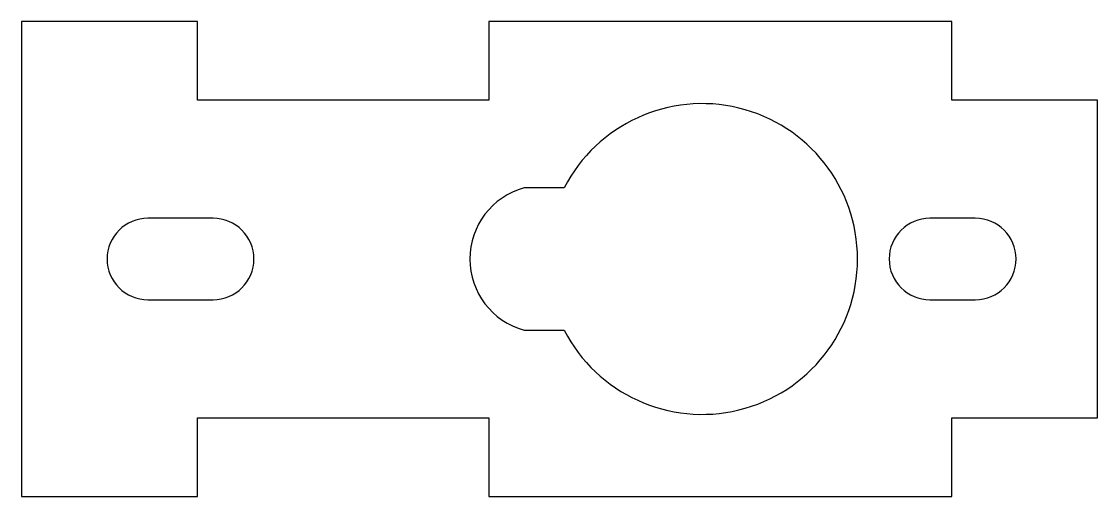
# Model space of a CAD drawing. Extents: x 73.2 to 114, y -31 to -13.
import ezdxf

# ---------------------------------------------------------------- set-up
doc = ezdxf.new("R2010")
doc.units = 0
doc.layers.add('DEFAULT', color=7, linetype='CONTINUOUS')

msp = doc.modelspace()

# ---------------------------------------------------------------- linework, layer by layer
at = {"layer": 'DEFAULT'}
msp.add_lwpolyline([(113.953, -28), (113.953, -16), (108.446, -16), (108.446, -13.021), (90.923, -13.021), (90.923, -16), (79.908, -16), (79.908, -13.021), (73.247, -13.021), (73.247, -30.979), (79.908, -30.979), (79.908, -28), (90.923, -28), (90.923, -30.979), (108.446, -30.979), (108.446, -28)], close=True, dxfattribs=at)
at = {"layer": 'DEFAULT', "extrusion": (-1.56977e-07, -2.34759e-07, 1)}
msp.add_lwpolyline([(93.779, -19.31), (92.26, -19.31, 0.761997), (92.26, -24.691), (93.779, -24.691, 4.124051)], format="xyb", close=True, dxfattribs=at)
at = {"layer": 'DEFAULT'}
for points in [[(78.028, -23.543), (80.495, -23.543, 1), (80.495, -20.457), (78.028, -20.457, 1)], [(107.615, -23.543), (109.331, -23.543, 1), (109.331, -20.457), (107.615, -20.457, 1)]]:
    msp.add_lwpolyline(points, format="xyb", close=True, dxfattribs=at)

doc.saveas('drawing.dxf')
